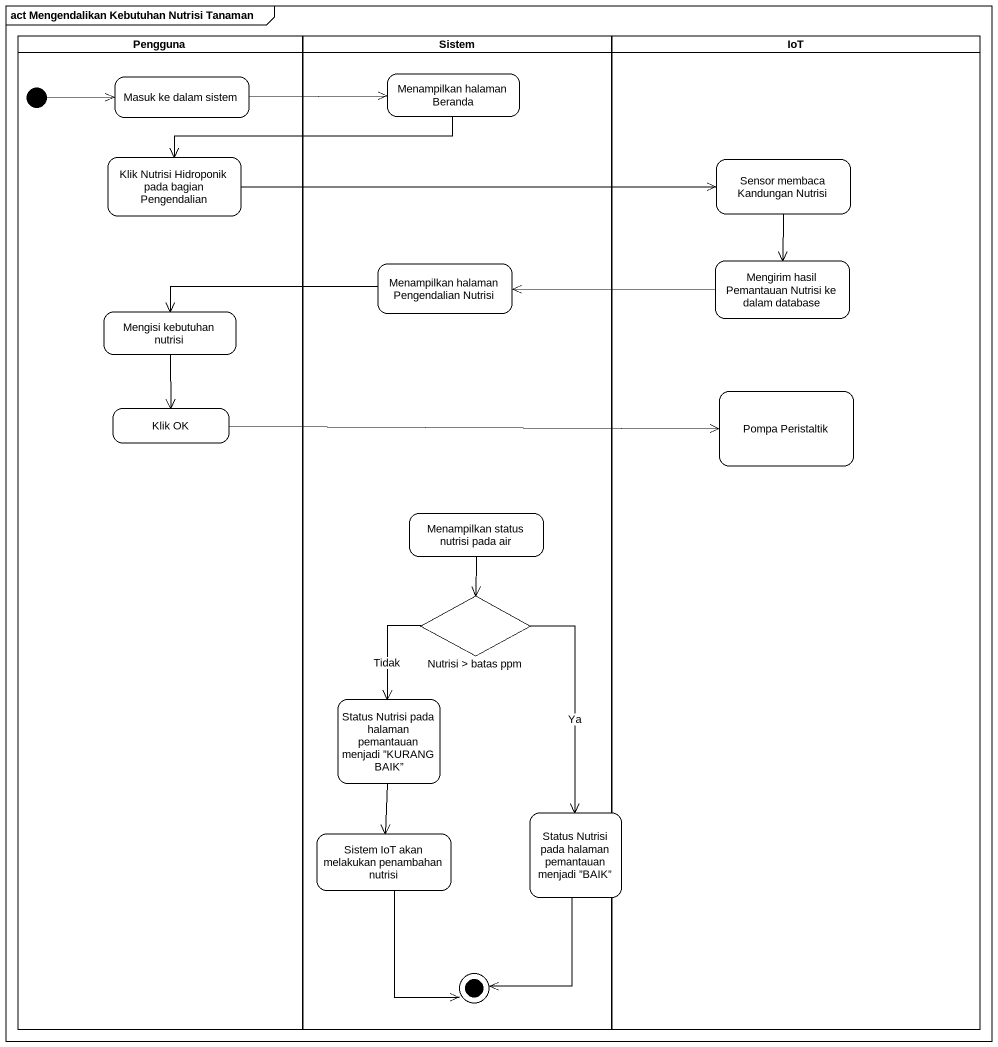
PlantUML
@startuml
mainframe act Mengendalikan Kebutuhan Nutrisi Tanaman
hide empty description
state Pengguna <<partition>> {
  state "Masuk ke dalam sistem" as Masuk_ke_dalam_sistem
  state "Klik Nutrisi Hidroponik pada bagian Pengendalian" as Klik_Nutrisi_Hidroponik
  state "Mengisi kebutuhan nutrisi" as Mengisi_kebutuhan_nutrisi
  state "Klik OK" as Klik_OK
  [*] -right-> Masuk_ke_dalam_sistem
}
state Sistem <<partition>> {
  state "Menampilkan halaman Beranda" as Menampilkan_halaman_Beranda
  state "Menampilkan halaman Pengendalian Nutrisi" as Menampilkan_halaman
  state "Menampilkan status nutrisi pada air" as Menampilkan_status_nutrisi
  state "Nutrisi > batas ppm" as Nutrisi_batas_ppm <<choice>>
  state "Status Nutrisi pada halaman pemantauan menjadi ”KURANG BAIK”" as Status_Nutrisi_pada_halaman
  state "Sistem IoT akan melakukan penambahan nutrisi" as Sistem_IoT_akan_melakukan
  state final1 <<end>>
}
state IoT <<partition>> {
  state "Sensor membaca Kandungan Nutrisi" as Sensor_membaca_Kandungan
  state "Mengirim hasil Pemantauan Nutrisi ke dalam database" as Mengirim_hasil_Pemantauan
  state "Pompa Peristaltik" as Pompa_Peristaltik
}
state "Status Nutrisi pada halaman pemantauan menjadi ”BAIK”" as Status_Nutrisi_pada_halaman_2
Masuk_ke_dalam_sistem -right-> Menampilkan_halaman_Beranda
Menampilkan_halaman_Beranda -left-> Klik_Nutrisi_Hidroponik
Klik_Nutrisi_Hidroponik -right-> Sensor_membaca_Kandungan
Sensor_membaca_Kandungan --> Mengirim_hasil_Pemantauan
Menampilkan_halaman -left-> Mengisi_kebutuhan_nutrisi
Mengirim_hasil_Pemantauan -left-> Menampilkan_halaman
Mengisi_kebutuhan_nutrisi --> Klik_OK
Klik_OK -right-> Pompa_Peristaltik
Menampilkan_status_nutrisi --> Nutrisi_batas_ppm
Nutrisi_batas_ppm --> Status_Nutrisi_pada_halaman : Tidak
Nutrisi_batas_ppm --> Status_Nutrisi_pada_halaman_2 : Ya
Status_Nutrisi_pada_halaman --> Sistem_IoT_akan_melakukan
Sistem_IoT_akan_melakukan --> final1
Status_Nutrisi_pada_halaman_2 --> final1
@enduml
